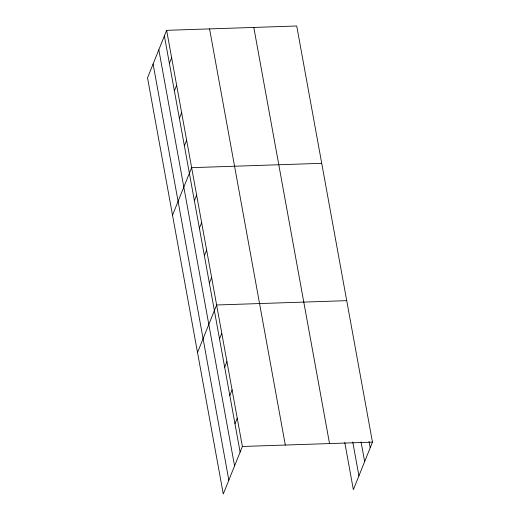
<?xml version="1.0" encoding="UTF-8"?>
<svg xmlns="http://www.w3.org/2000/svg" width="520" height="520" viewBox="0 0 520 520"><rect width="100%" height="100%" fill="white"/><g stroke="black" fill="none" stroke-linecap="round" stroke-linejoin="round"><path stroke-width="0.78" d="M166.641 30.329L147.531 77.857L223.269 494L242.379 446.472L166.641 30.329L296.731 26L372.469 442.143L353.36 489.671L344.779 442.507M169.383 63.401L171.639 57.791M174.382 90.864L176.638 85.26M179.381 118.333L181.636 112.723M184.379 145.795L186.635 140.192M172.53 215.183L191.633 167.655L321.724 163.326M194.376 200.727L196.631 195.124M199.375 228.196L201.63 222.586M204.373 255.658L206.629 250.055M209.372 283.127L211.627 277.517M197.522 352.515L216.625 304.986L346.716 300.658M219.525 338.891L221.774 333.281M224.672 367.185L226.928 361.582M229.821 395.486L232.076 389.876M234.975 423.781L237.224 418.178M242.379 446.472L372.469 442.143M369.07 441.46L370.214 447.753M361.075 441.935L364.65 461.584M352.768 442.039L358.924 475.839M253.799 27.43L329.537 443.573M209.567 28.899L285.305 445.042M164.385 35.932L240.123 452.082M158.828 49.77L234.559 465.913M153.095 64.025L228.833 480.168"/></g></svg>
